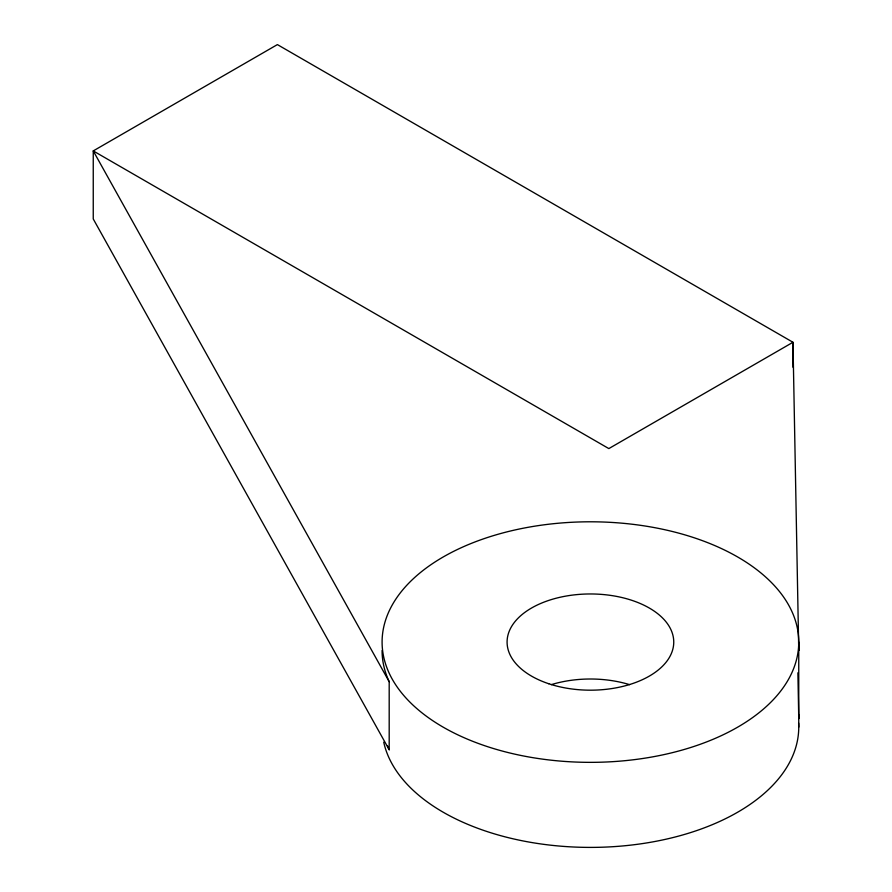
<?xml version="1.0" encoding="UTF-8"?>
<svg xmlns="http://www.w3.org/2000/svg" width="892" height="892" viewBox="0 0 892 892"><rect width="100%" height="100%" fill="white"/><g stroke="black" fill="none" stroke-linecap="round" stroke-linejoin="round"><path stroke-width="1.34" d="M792.977 367.27L792.977 342.272L608.835 448.587L93.247 150.915L93.247 218.953L389.191 749.748L389.191 681.711L93.247 150.915L277.39 44.6L792.977 342.272L798.753 650.58A208.327 120.275 0 0 0 798.63 646.499M797.894 672.791L798.753 718.617A208.327 120.275 0 0 0 798.63 714.537M798.753 642.073A208.327 120.275 0 0 1 486.263 746.236A208.327 120.275 0 0 1 486.263 537.909A208.327 120.275 0 0 1 798.753 642.073L798.753 727.125M798.63 723.044A208.327 120.275 0 0 1 606.973 847.021A208.327 120.275 0 0 1 383.727 742.144M551.278 684.643A83.335 48.112 0 0 1 629.562 684.643M389.191 749.748A208.327 120.275 0 0 1 387.485 745.79M389.191 681.711A208.327 120.275 0 0 1 382.088 650.58M548.758 683.74A83.335 48.112 0 0 0 673.75 642.073A83.335 48.112 0 0 0 548.758 600.405A83.335 48.112 0 0 0 548.758 683.74"/></g></svg>
